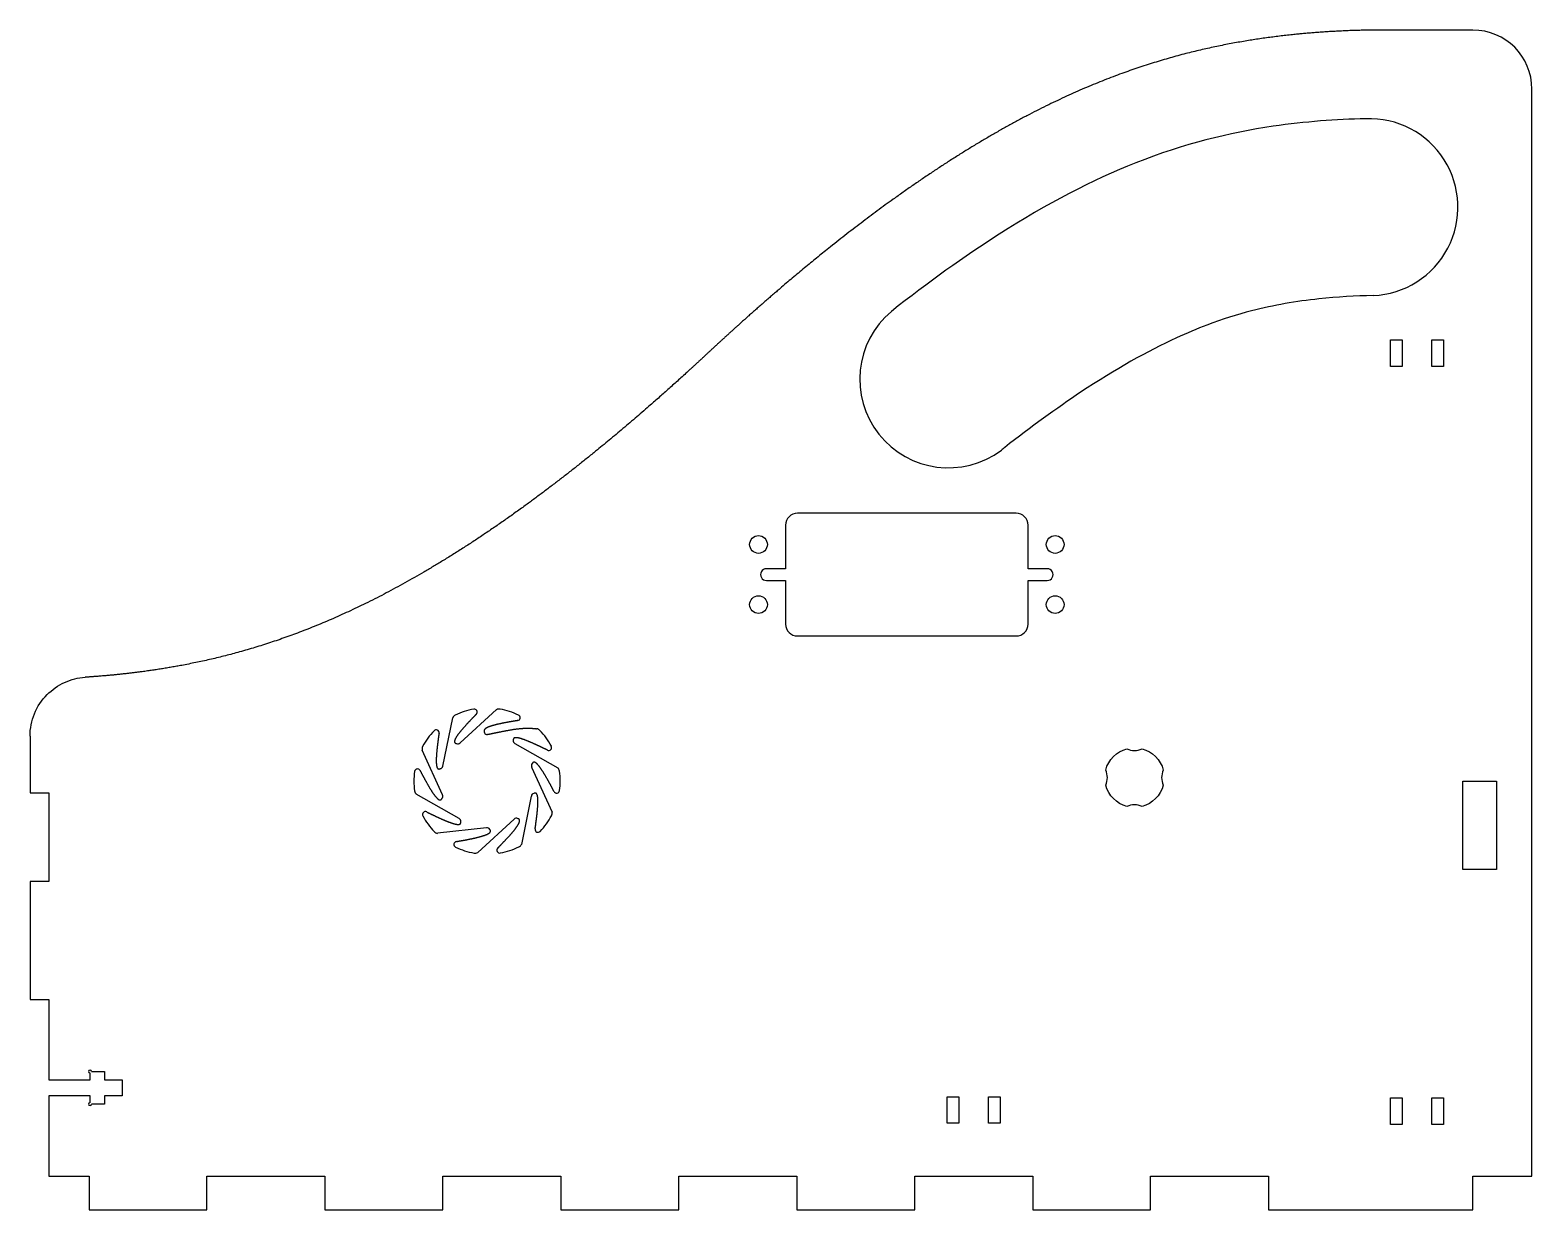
# Model space of a CAD drawing. Header units: millimetres. Extents: x -147 to 107, y -6 to 194.
import ezdxf

# ---------------------------------------------------------------- set-up
doc = ezdxf.new("R2010")
doc.units = ezdxf.units.MM
doc.layers.get('0').update_dxf_attribs({"linetype": 'CONTINUOUS'})

msp = doc.modelspace()

# ---------------------------------------------------------------- linework, layer by layer
for p, q in [((97.16, 194.3), (81.82, 194.3)), ((107.16, 0), (107.16, 184.3)), ((-74.58, 73.46), (-68.41, 79.11)), ((-77.5, 69.54), (-75.83, 77.73)), ((-147.49, 74.62), (-147.49, 65)), ((-77.56, 64.64), (-81.02, 72.25)), ((-65.27, 73.35), (-58, 69.23)), ((-62.44, 69.36), (-58.98, 61.75)), ((-147.49, 65), (-144.32, 65)), ((-144.32, 65), (-144.32, 50)), ((-74.73, 60.65), (-82, 64.77)), ((-62.5, 64.46), (-64.17, 56.27)), ((-70.09, 59.08), (-78.4, 58.14)), ((-65.42, 60.54), (-71.59, 54.89)), ((-144.32, 50), (-147.49, 50)), ((-147.49, 50), (-147.49, 30)), ((-147.49, 30), (-144.32, 30)), ((-144.32, 30), (-144.32, 16.35)), ((-144.32, 16.35), (-137.32, 16.35)), ((-137.32, 16.35), (-137.32, 17.5)), ((-137.07, 17.75), (-134.87, 17.75)), ((-134.87, 17.75), (-134.87, 16.35)), ((-134.87, 16.35), (-131.87, 16.35)), ((-131.87, 16.35), (-131.87, 13.65)), ((-137.32, 13.65), (-144.32, 13.65)), ((-144.32, 13.65), (-144.32, 0)), ((-137.32, 12.5), (-137.32, 13.65)), ((-131.87, 13.65), (-134.87, 13.65)), ((-134.87, 13.65), (-134.87, 12.25)), ((-134.87, 12.25), (-137.07, 12.25)), ((-144.32, 0), (-137.49, 0)), ((-137.49, 0), (-137.49, -5.7)), ((-117.49, -5.7), (-117.49, 0)), ((-117.49, 0), (-97.49, 0)), ((-97.49, 0), (-97.49, -5.7)), ((-77.49, -5.7), (-77.49, 0)), ((-77.49, 0), (-57.49, 0)), ((-57.49, 0), (-57.49, -5.7)), ((-37.49, -5.7), (-37.49, 0)), ((-37.49, 0), (-17.49, 0)), ((-17.49, 0), (-17.49, -5.7)), ((2.51, -5.7), (2.51, 0)), ((2.51, 0), (22.51, 0)), ((22.51, 0), (22.51, -5.7)), ((42.51, -5.7), (42.51, 0)), ((42.51, 0), (62.51, 0)), ((62.51, 0), (62.51, -5.7)), ((97.16, -5.7), (97.16, 0)), ((97.16, 0), (107.16, 0)), ((-137.49, -5.7), (-117.49, -5.7)), ((-97.49, -5.7), (-77.49, -5.7)), ((-57.49, -5.7), (-37.49, -5.7)), ((-17.49, -5.7), (2.51, -5.7)), ((22.51, -5.7), (42.51, -5.7)), ((62.51, -5.7), (97.16, -5.7))]:
    msp.add_line(p, q)
for points in [[(83.16, 137.29), (83.16, 141.79), (85.16, 141.79), (85.16, 137.29)], [(90.16, 137.29), (90.16, 141.79), (92.16, 141.79), (92.16, 137.29)], [(95.46, 52), (95.46, 67), (101.16, 67), (101.16, 52)], [(10.01, 9), (8.01, 9), (8.01, 13.5), (10.01, 13.5)], [(17.01, 9), (15.01, 9), (15.01, 13.5), (17.01, 13.5)], [(83.16, 8.79), (83.16, 13.29), (85.16, 13.29), (85.16, 8.79)], [(90.16, 8.79), (90.16, 13.29), (92.16, 13.29), (92.16, 8.79)]]:
    msp.add_lwpolyline(points, close=True)
for points in [[(-17.38, 112.4, 0.414214), (-19.38, 110.4), (-19.38, 103), (-22.63, 103, 1.000007), (-22.63, 101), (-19.38, 101), (-19.38, 93.6, 0.414214), (-17.38, 91.6), (19.72, 91.6, 0.414214), (21.72, 93.6), (21.72, 101), (24.97, 101, 1.000007), (24.97, 103), (21.72, 103), (21.72, 110.4, 0.414214), (19.72, 112.4)], [(44.66, 68.86, 0.223597), (44.66, 66.31, -0.271172), (41.05, 62.7, 0.223597), (38.49, 62.7, -0.271172), (34.89, 66.31, 0.223597), (34.89, 68.86, -0.271172), (38.49, 72.47, 0.223597), (41.05, 72.47, -0.271172)]]:
    msp.add_lwpolyline(points, format="xyb", close=True)
for centre in [(-23.98, 107.1), (26.32, 107.1), (-23.98, 96.9), (26.32, 96.9)]:
    msp.add_circle(centre, 1.5)
for centre, radius, start, end in [((97.16, 184.3), 10, 0, 90), ((79.61, 164.28), 15, -87.6064, 92.4679), ((8.21, 135.11), 15.01, 129.9962, 306.8126), ((-70, 67), 12.4, 100.5195, 115.7577), ((-72.17, 78.7), 0.5, -45.2119, 100.5195), ((-67.96, 78.26), 0.951, 79.7576, 117.9309), ((-70, 67), 12.4, 64.5195, 79.7577), ((-74.97, 77.31), 0.951, 115.7576, 153.9309), ((-64.88, 77.74), 0.5, -81.2119, 64.5195), ((-70, 67), 12.4, 136.5195, 151.7577), ((-78.63, 75.19), 0.5, -9.2119, 136.5195), ((-70, 75.41), 0.5, 205.24, 280.897), ((-65.06, 73.81), 0.5, 169.24, 244.897), ((-61.73, 74.92), 0.951, 43.7576, 81.9309), ((-70, 67), 12.4, 28.5195, 43.7577), ((-80.08, 72.42), 0.951, 151.7576, 189.9309), ((-74.94, 73.81), 0.5, 241.24, 316.897), ((-59.55, 72.68), 0.5, -117.2119, 28.5195), ((-81.8, 68.55), 0.5, 26.7881, 172.5195), ((-78, 69.6), 0.5, 277.24, 352.897), ((-62, 69.6), 0.5, 133.24, 208.897), ((-58.66, 68.55), 0.951, 7.7576, 45.9309), ((-70, 67), 12.4, 172.5195, 187.7577), ((-70, 67), 12.4, -7.4805, 7.7577), ((-81.34, 65.45), 0.951, 187.7576, 225.9309), ((-78, 64.4), 0.5, -46.76, 28.897), ((-62, 64.4), 0.5, 97.24, 172.897), ((-58.2, 65.45), 0.5, 206.7881, 352.5195), ((-80.45, 61.32), 0.5, 62.7881, 208.5195), ((-70, 67), 12.4, 316.5195, 331.7577), ((-59.92, 61.58), 0.951, -28.2424, 9.9309), ((-70, 67), 12.4, 208.5195, 223.7577), ((-74.94, 60.19), 0.5, -10.76, 64.897), ((-70, 58.59), 0.5, 25.24, 100.897), ((-65.06, 60.19), 0.5, 61.24, 136.897), ((-61.37, 58.81), 0.5, 170.7881, 316.5195), ((-78.27, 59.08), 0.951, 223.7576, 261.9309), ((-75.12, 56.26), 0.5, 98.7881, 244.5195), ((-65.03, 56.69), 0.951, 295.7576, 333.9309), ((-70, 67), 12.4, 244.5195, 259.7577), ((-72.04, 55.74), 0.951, 259.7576, 297.9309), ((-67.83, 55.3), 0.5, 134.7881, 280.5195), ((-70, 67), 12.4, 280.5195, 295.7577), ((-137.32, 17.75), 0.25, 0, 270), ((-137.32, 12.25), 0.25, 90, 360)]:
    msp.add_arc(centre, radius, start, end)
for points, degree, knots in [([(81.82, 194.3), (79.95, 194.3), (76.15, 194.24), (70.28, 193.96), (62.1, 193.18), (51.35, 191.28), (40.16, 188.16), (28.59, 183.58), (16.73, 177.48), (4.62, 169.93), (-6.63, 161.79), (-15.53, 154.64), (-21.98, 149.12), (-25.94, 145.6), (-27.38, 144.3)], 5, [0, 0, 0, 0, 0, 0, 0.1, 0.2, 0.3, 0.4, 0.5, 0.6, 0.7, 0.8, 0.9, 0.9569677, 0.9569677, 0.9569677, 0.9569677, 0.9569677, 0.9569677]), ([(78.96, 179.27), (73.98, 179.16), (68.7, 178.78), (63.3, 177.99), (55.82, 176.89), (48.12, 175.01), (39.98, 171.79), (32.66, 168.89), (24.92, 164.87), (16.83, 159.7), (10.9, 155.91), (4.8, 151.53), (-1.44, 146.61)], 3, [0.0337754, 0.0337754, 0.0337754, 0.0337754, 0.2080064, 0.2080064, 0.2080064, 0.4489342, 0.4489342, 0.4489342, 0.6655915, 0.6655915, 0.6655915, 0.8242204, 0.8242204, 0.8242204, 0.8242204]), ([(80.23, 149.29), (77.3, 149.24), (74.15, 149.06), (71.05, 148.73), (67.19, 148.32), (63.41, 147.68), (59.63, 146.7), (57.17, 146.07), (54.68, 145.29), (52.06, 144.3)], 3, [0.0244721, 0.0244721, 0.0244721, 0.0244721, 0.1585598, 0.1585598, 0.1585598, 0.3256205, 0.3256205, 0.3256205, 0.4345979, 0.4345979, 0.4345979, 0.4345979]), ([(52.06, 144.3), (50.39, 143.67), (48.67, 142.94), (46.87, 142.11), (42.02, 139.88), (36.59, 136.84), (30.64, 132.9), (26.56, 130.18), (22.24, 127.05), (17.77, 123.54)], 3, [0.4345979, 0.4345979, 0.4345979, 0.4345979, 0.5039941, 0.5039941, 0.5039941, 0.6902517, 0.6902517, 0.6902517, 0.8183396, 0.8183396, 0.8183396, 0.8183396]), ([(-32.84, 139.3), (-35.38, 136.93), (-40.45, 132.3), (-48, 125.69), (-57.98, 117.58), (-70.29, 108.67), (-82.4, 101.12), (-94.27, 95.02), (-105.83, 90.44), (-117.03, 87.32), (-125.68, 85.79), (-131.95, 85.06), (-136.03, 84.73), (-138.07, 84.6), (-138.12, 84.6)], 5, [-1, -1, -1, -1, -1, -1, -0.9, -0.8, -0.7, -0.6, -0.5, -0.4, -0.3, -0.2, -0.1, -0.0972911, -0.0972911, -0.0972911, -0.0972911, -0.0972911, -0.0972911]), ([(-147.49, 74.62), (-147.49, 75.92), (-147.24, 77.21), (-146.25, 79.62), (-145.52, 80.72), (-143.75, 82.51), (-142.75, 83.21), (-140.53, 84.22), (-139.34, 84.52), (-138.12, 84.6)], 3, [0, 0, 0, 0, 0.390644, 0.390644, 0.781289, 0.781289, 1.146647, 1.146647, 1.512005, 1.512005, 1.512005, 1.512005])]:
    msp.add_open_spline(points, degree=degree, knots=knots)
for points, degree in [([(-27.38, 144.3), (-28.47, 143.32), (-29.56, 142.33), (-30.65, 141.33), (-31.74, 140.32), (-32.84, 139.3)], 5), ([(17.77, 123.54), (17.58, 123.39), (17.39, 123.24), (17.2, 123.09)], 3), ([(-71.82, 78.34), (-71.99, 78.17), (-72.32, 77.83), (-72.8, 77.33), (-73.39, 76.71), (-74.04, 75.99), (-74.59, 75.34), (-75.03, 74.77), (-75.34, 74.29), (-75.52, 73.9), (-75.55, 73.62), (-75.47, 73.47), (-75.35, 73.4), (-75.24, 73.38), (-75.19, 73.37)], 5), ([(-64.8, 77.25), (-65.07, 77.21), (-65.58, 77.13), (-66.3, 77), (-67.18, 76.84), (-68.15, 76.64), (-68.96, 76.44), (-69.6, 76.23), (-70.08, 76.03), (-70.38, 75.83), (-70.52, 75.63), (-70.53, 75.46), (-70.51, 75.33), (-70.47, 75.24), (-70.45, 75.2)], 5), ([(-78.14, 75.11), (-78.18, 74.87), (-78.25, 74.4), (-78.34, 73.71), (-78.45, 72.86), (-78.55, 71.9), (-78.61, 71.05), (-78.63, 70.33), (-78.6, 69.75), (-78.52, 69.34), (-78.38, 69.09), (-78.23, 69.02), (-78.09, 69.04), (-77.99, 69.08), (-77.94, 69.1)], 5), ([(-69.91, 74.92), (-69.57, 74.98), (-68.91, 75.11), (-67.92, 75.32), (-66.6, 75.59), (-64.94, 75.87), (-63.61, 75.99), (-62.6, 75.97), (-61.93, 75.91), (-61.6, 75.86)], 5), ([(-59.77, 72.24), (-59.99, 72.35), (-60.42, 72.56), (-61.04, 72.86), (-61.81, 73.22), (-62.7, 73.62), (-63.49, 73.94), (-64.17, 74.18), (-64.72, 74.33), (-65.14, 74.38), (-65.42, 74.33), (-65.53, 74.2), (-65.56, 74.07), (-65.56, 73.96), (-65.55, 73.9)], 5), ([(-81.35, 68.77), (-81.24, 68.56), (-81.02, 68.14), (-80.69, 67.53), (-80.28, 66.78), (-79.8, 65.94), (-79.35, 65.21), (-78.94, 64.62), (-78.58, 64.17), (-78.27, 63.88), (-78.01, 63.76), (-77.85, 63.8), (-77.74, 63.89), (-77.68, 63.98), (-77.66, 64.04)], 5), ([(-58.65, 65.23), (-58.76, 65.44), (-58.98, 65.86), (-59.31, 66.47), (-59.72, 67.22), (-60.2, 68.06), (-60.65, 68.79), (-61.06, 69.38), (-61.42, 69.83), (-61.73, 70.12), (-61.99, 70.24), (-62.15, 70.2), (-62.26, 70.11), (-62.32, 70.02), (-62.34, 69.96)], 5), ([(-61.86, 58.89), (-61.82, 59.13), (-61.75, 59.6), (-61.66, 60.29), (-61.55, 61.14), (-61.45, 62.1), (-61.39, 62.95), (-61.37, 63.67), (-61.4, 64.25), (-61.48, 64.66), (-61.62, 64.91), (-61.77, 64.98), (-61.91, 64.96), (-62.01, 64.92), (-62.06, 64.9)], 5), ([(-80.23, 61.76), (-80.01, 61.65), (-79.58, 61.44), (-78.96, 61.14), (-78.19, 60.78), (-77.3, 60.38), (-76.51, 60.06), (-75.83, 59.82), (-75.28, 59.67), (-74.86, 59.62), (-74.58, 59.67), (-74.47, 59.8), (-74.44, 59.93), (-74.44, 60.04), (-74.45, 60.1)], 5), ([(-75.2, 56.75), (-74.96, 56.79), (-74.49, 56.87), (-73.81, 56.99), (-72.97, 57.15), (-72.02, 57.35), (-71.19, 57.56), (-70.5, 57.76), (-69.96, 57.97), (-69.59, 58.17), (-69.4, 58.38), (-69.38, 58.55), (-69.44, 58.67), (-69.51, 58.76), (-69.55, 58.8)], 5), ([(-68.18, 55.66), (-68.01, 55.83), (-67.68, 56.17), (-67.2, 56.67), (-66.61, 57.29), (-65.96, 58.01), (-65.41, 58.66), (-64.97, 59.23), (-64.66, 59.71), (-64.48, 60.1), (-64.45, 60.38), (-64.53, 60.53), (-64.65, 60.6), (-64.76, 60.62), (-64.81, 60.63)], 5)]:
    msp.add_open_spline(points, degree=degree)

doc.saveas('drawing.dxf')
